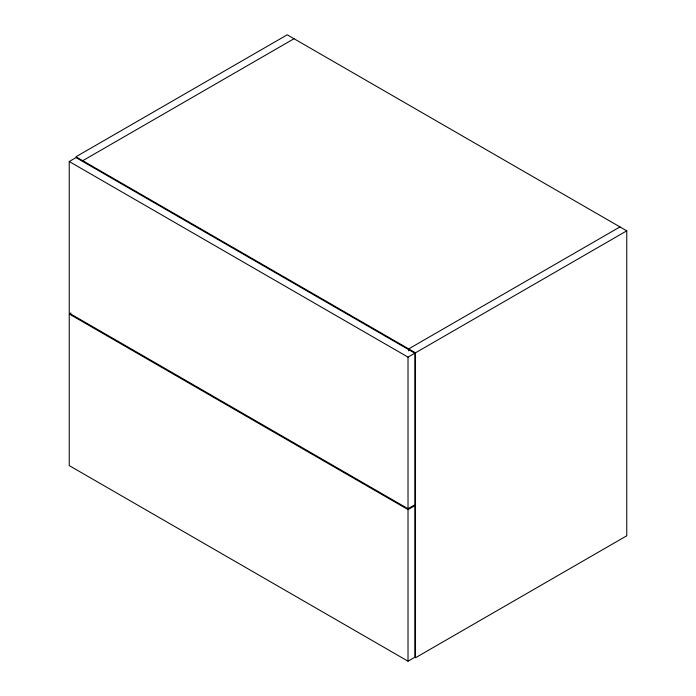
<?xml version="1.0" encoding="UTF-8"?>
<svg xmlns="http://www.w3.org/2000/svg" width="696" height="696" viewBox="0 0 696 696"><rect width="100%" height="100%" fill="white"/><g stroke="black" fill="none" stroke-linecap="round" stroke-linejoin="round"><path stroke-width="1.04" d="M69.235 161.524L76.021 157.601L414.816 353.203L414.816 504.809L408.021 508.724L69.235 313.13L69.235 161.524L408.021 357.126L414.816 353.203M82.737 160.698L294.017 38.724M69.235 314L408.021 509.594L414.816 505.679L414.816 657.276L408.021 661.2L69.235 465.598L69.235 314L70.931 313.017M619.979 226.913L408.7 348.887L408.7 350.854M415.495 352.811L626.765 230.837L626.765 535.781L415.495 657.755L415.495 352.811L75.951 156.774L287.222 34.8L626.765 230.837M408.021 357.126L408.021 508.724M408.021 509.594L408.021 661.2"/></g></svg>
